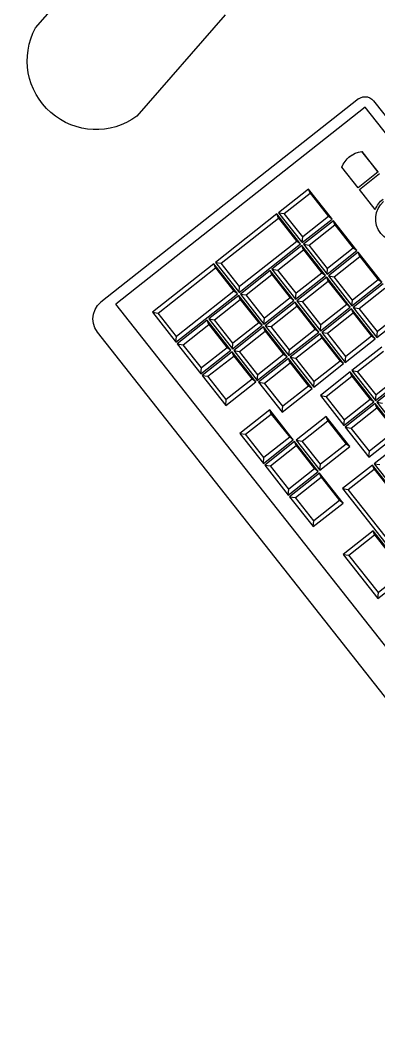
# Model space of a CAD drawing. Header units: millimetres. Extents: x -1911 to 4021, y -174 to 2851.
# Drawn here: x -374.32 to -359.08, y 649.32 to 692.24 of the extents above; entities that cross this region are included whole.
import ezdxf

# ---------------------------------------------------------------- set-up
doc = ezdxf.new("R2010")
doc.units = ezdxf.units.MM
doc.layers.add('COMPUTER DESK', color=175, linetype='Continuous')

# ---------------------------------------------------------------- blocks, each defined once
blk = doc.blocks.new('computer desk aw')
at = {"layer": 'COMPUTER DESK'}
for p, q in [((1.030380477204239, -0.4123882888176649), (0.6927300403665062, -0.1461324297205575)), ((0.6896637427119008, -0.1500209328545843), (1.027314179549633, -0.4162767919516916)), ((0.5967837918647931, -0.2678059689613246), (0.9344342287025262, -0.5340618280584319)), ((0.5914219646496712, -0.2826804709329309), (0.9212200657468252, -0.5427443333067181)), ((0.8168037361806388, -0.3800497736581701), (0.8584211156054198, -0.412867356291537)), ((0.8564766601027798, -0.4121032275659271), (0.8180002149748025, -0.3817624436223372)), ((0.8819184566715337, -0.3830693736202733), (0.859039466686077, -0.4120831988528586)), ((0.8472907961530196, -0.4269821901884914), (0.8056734167282396, -0.3941646075551226)), ((0.8084157732241173, -0.393916883922504), (0.8468922183520946, -0.4242576678660939)), ((0.7954790028410215, -0.4102892153666922), (0.8066093222934216, -0.3961743814697396)), ((0.8078058010875835, -0.3978870514339086), (0.7982213593368992, -0.4100414917340718)), ((0.8066093222934216, -0.3961743814697396), (0.8274180120054546, -0.4125831727861407)), ((0.8254735565035278, -0.4118190440610974), (0.8078058010875835, -0.3978870514339086)), ((0.859039466686077, -0.4120831988528586), (0.8405864776959313, -0.3975320065532273)), ((0.8621804009821656, -0.4145599975420726), (0.8733107204345658, -0.4004451636451201)), ((0.8733107204345658, -0.4004451636451201), (0.8874449247673204, -0.41159075774687)), ((0.8880632758479776, -0.4108066003081881), (0.873929071515223, -0.3996610062064399)), ((0.8991935953003778, -0.3966917664112373), (0.8880632758479776, -0.4108066003081881)), ((0.8888485094214649, -0.411425799980071), (0.8999788288738642, -0.3973109660831167)), ((0.9011753076680278, -0.3990236360472874), (0.8915908659173426, -0.4111780763474506)), ((0.9186575521575668, -0.4107684011078483), (0.929787871609967, -0.396653567210894)), ((0.9309843504041297, -0.3983662371750629), (0.9213999086534437, -0.4105206774752261)), ((0.8745071992280145, -0.4021578336087241), (0.8649227574773284, -0.4143122739088909)), ((0.8855004692646813, -0.4108266290212601), (0.8745071992280145, -0.4021578336087241)), ((0.7954790028410215, -0.4102892153666922), (0.7982213593368992, -0.4100414917340718)), ((0.7982213593368992, -0.4100414917340718), (0.8158891147528435, -0.4239734843612606)), ((0.859039466686077, -0.4120831988528586), (0.8586408888851511, -0.4093586765304593)), ((0.8880632758479776, -0.4108066003081881), (0.8876646980470526, -0.4080820779857923)), ((0.9025841359540085, -0.4198468717599866), (0.9121685777046946, -0.4076924314598198)), ((0.9141130332066196, -0.4084565601848684), (0.9029827137542203, -0.422571394081821)), ((0.9323931786901114, -0.4191894728877621), (0.9419776204407966, -0.4070350325875989)), ((0.9439220759427216, -0.4077991613126439), (0.9327917564903223, -0.4219139952095983)), ((0.9335769900645228, -0.4225331948820426), (0.9447073095169221, -0.4084183609850882)), ((0.9459037883103725, -0.4101310309486941), (0.9363193465596864, -0.4222854712488573)), ((0.9447073095169221, -0.4084183609850882), (0.9588415138496784, -0.4195639550868364)), ((0.9447073095169221, -0.4084183609850882), (0.9459037883103725, -0.4101310309486941)), ((0.9568970583470393, -0.41879982636123), (0.9459037883103725, -0.4101310309486941)), ((0.9885203080962435, -0.4190450423231535), (0.996005333878395, -0.4095529611586066)), ((0.9967905674525954, -0.4101721608310509), (0.9893055416704439, -0.419664241995596)), ((0.9967905674525954, -0.4101721608310509), (1.006454769091094, -0.4177929130321889)), ((0.8162876925530544, -0.426698006683095), (0.7954790028410215, -0.4102892153666922)), ((0.8158891147528435, -0.4239734843612606), (0.8254735565035278, -0.4118190440610974)), ((0.8274180120054546, -0.4125831727861407), (0.8162876925530544, -0.426698006683095)), ((0.8254735565035278, -0.4118190440610974), (0.8274180120054546, -0.4125831727861407)), ((0.8468922183520946, -0.4242576678660939), (0.8564766601027798, -0.4121032275659271)), ((0.8584211156054198, -0.412867356291537), (0.8472907961530196, -0.4269821901884914)), ((0.8564766601027798, -0.4121032275659271), (0.8584211156054198, -0.412867356291537)), ((0.8621804009821656, -0.4145599975420726), (0.8649227574773284, -0.4143122739088909)), ((0.8763146053149211, -0.4257055916438226), (0.8621804009821656, -0.4145599975420726)), ((0.8649227574773284, -0.4143122739088909), (0.8759160275139952, -0.4229810693214233)), ((0.8759160275139952, -0.4229810693214233), (0.8855004692646813, -0.4108266290212601)), ((0.8874449247673204, -0.41159075774687), (0.8763146053149211, -0.4257055916438226)), ((0.8770998388884075, -0.4263247913157038), (0.8882301583408077, -0.4122099574187512)), ((0.8894266371349713, -0.4139226273829184), (0.8798421953842852, -0.4260770676830852)), ((0.8855004692646813, -0.4108266290212601), (0.8874449247673204, -0.41159075774687)), ((0.8882301583408077, -0.4122099574187512), (0.9023643626735631, -0.4233555515205012)), ((0.8882301583408077, -0.4122099574187512), (0.8894266371349713, -0.4139226273829184)), ((0.8888485094214649, -0.411425799980071), (0.8915908659173426, -0.4111780763474506)), ((0.9029827137542203, -0.422571394081821), (0.8888485094214649, -0.411425799980071)), ((0.9004199071716372, -0.4225914227954544), (0.8894266371349713, -0.4139226273829184)), ((0.8915908659173426, -0.4111780763474506), (0.9025841359540085, -0.4198468717599866)), ((0.9069088816245094, -0.4256673924434811), (0.9180392010769096, -0.4115525585465285)), ((0.9192356798710724, -0.4132652285106957), (0.9096512381203863, -0.4254196688108607)), ((0.9180392010769096, -0.4115525585465285), (0.9321734054096651, -0.4226981526482767)), ((0.9180392010769096, -0.4115525585465285), (0.9192356798710724, -0.4132652285106957)), ((0.9186575521575668, -0.4107684011078483), (0.9213999086534437, -0.4105206774752261)), ((0.9327917564903223, -0.4219139952095983), (0.9186575521575668, -0.4107684011078483)), ((0.9302289499077401, -0.4219340239232316), (0.9192356798710724, -0.4132652285106957)), ((0.9213999086534437, -0.4105206774752261), (0.9323931786901114, -0.4191894728877621)), ((0.9790029093553891, -0.411540052245698), (0.9885203080962435, -0.4190450423231535)), ((1.006389956277115, -0.417875104932218), (0.9967257546386166, -0.41025435273108)), ((0.9327917564903223, -0.4219139952095983), (0.9323931786901114, -0.4191894728877621)), ((1.027314179549633, -0.4162767919516916), (0.9344342287019525, -0.5340618280576894)), ((1.031210646712154, -0.4194104550490501), (0.9352643982098674, -0.5410839942890746)), ((0.9473126165963532, -0.4309542666613932), (0.9568970583470393, -0.41879982636123)), ((0.9588415138496784, -0.4195639550868364), (0.9477111943972782, -0.4336787889837908)), ((0.9568970583470393, -0.41879982636123), (0.9588415138496784, -0.4195639550868364)), ((0.9893055416704439, -0.419664241995596), (0.9989697433089417, -0.427284994196734)), ((1.006454769091094, -0.4177929130321889), (1.006389956277115, -0.417875104932218)), ((0.8162876925530544, -0.426698006683095), (0.8158891147528435, -0.4239734843612606)), ((0.8472907961530196, -0.4269821901884914), (0.8468922183520946, -0.4242576678660939)), ((0.8560363961597592, -0.4376938580804595), (0.8671667156121585, -0.4235790241835051)), ((0.8671667156121585, -0.4235790241835051), (0.881300919944914, -0.4347246182852551)), ((0.8671667156121585, -0.4235790241835051), (0.8683631944063213, -0.4252916941476759)), ((0.8763146053149211, -0.4257055916438226), (0.8759160275139952, -0.4229810693214233)), ((0.890835465420952, -0.4347458630956176), (0.9004199071716372, -0.4225914227954544)), ((0.9023643626735631, -0.4233555515205012), (0.891234043221163, -0.4374703854174555)), ((0.9004199071716372, -0.4225914227954544), (0.9023643626735631, -0.4233555515205012)), ((0.9029827137542203, -0.422571394081821), (0.9025841359540085, -0.4198468717599866)), ((0.920644508157054, -0.4340884642233949), (0.9302289499077401, -0.4219340239232316)), ((0.9321734054096651, -0.4226981526482767), (0.9210430859572649, -0.436812986545231)), ((0.9218283195314654, -0.4374321862176735), (0.9329586389838656, -0.4233173523207228)), ((0.9302289499077401, -0.4219340239232316), (0.9321734054096651, -0.4226981526482767)), ((0.9329586389838656, -0.4233173523207228), (0.947092843316621, -0.434462946422471)), ((0.9329586389838656, -0.4233173523207228), (0.9341551177773151, -0.4250300222843268)), ((0.9335769900645228, -0.4225331948820426), (0.9363193465596864, -0.4222854712488573)), ((0.9477111943972782, -0.4336787889837908), (0.9335769900645228, -0.4225331948820426)), ((0.9363193465596864, -0.4222854712488573), (0.9473126165963532, -0.4309542666613932)), ((0.9484964279714787, -0.4342979886562368), (0.9596267474238789, -0.4201831547592825)), ((0.9608232262173275, -0.4218958247228901), (0.9512387844666423, -0.4340502650230533)), ((0.9596267474238789, -0.4201831547592825), (0.9737609517566344, -0.4313287488610325)), ((0.9596267474238789, -0.4201831547592825), (0.9608232262173275, -0.4218958247228901)), ((0.9718164962539952, -0.4305646201354225), (0.9608232262173275, -0.4218958247228901)), ((1.00400891819177, -0.4236280927766156), (1.004073731005751, -0.4235459008765865)), ((0.82936828772046, -0.4408280556424593), (0.8404986071728584, -0.4267132217455067)), ((0.8416950859663079, -0.4284258917091126), (0.8321106442156228, -0.4405803320092776)), ((0.8404986071728584, -0.4267132217455067), (0.8546328115056139, -0.4378588158472567)), ((0.8404986071728584, -0.4267132217455067), (0.8416950859663079, -0.4284258917091126)), ((0.8526883560029748, -0.4370946871216486), (0.8416950859663079, -0.4284258917091126)), ((0.8683631944063213, -0.4252916941476759), (0.8587787526556361, -0.4374461344478391)), ((0.8793564644429881, -0.4339604895602083), (0.8683631944063213, -0.4252916941476759)), ((0.8770998388884075, -0.4263247913157038), (0.8798421953842852, -0.4260770676830852)), ((0.891234043221163, -0.4374703854174555), (0.8770998388884075, -0.4263247913157038)), ((0.8798421953842852, -0.4260770676830852), (0.890835465420952, -0.4347458630956176)), ((0.8951602110914529, -0.4405663837791138), (0.9062905305438522, -0.4264515498821595)), ((0.907487009338015, -0.4281642198463285), (0.8979025675873298, -0.4403186601464952)), ((0.9062905305438522, -0.4264515498821595), (0.9204247348766077, -0.4375971439839113)), ((0.9062905305438522, -0.4264515498821595), (0.907487009338015, -0.4281642198463285)), ((0.9069088816245094, -0.4256673924434811), (0.9096512381203863, -0.4254196688108607)), ((0.9210430859572649, -0.436812986545231), (0.9069088816245094, -0.4256673924434811)), ((0.9184802793746827, -0.4368330152588626), (0.907487009338015, -0.4281642198463285)), ((0.9096512381203863, -0.4254196688108607), (0.920644508157054, -0.4340884642233949)), ((0.9341551177773151, -0.4250300222843268), (0.924570676026629, -0.4371844625844918)), ((0.9451483878139819, -0.4336988176968628), (0.9341551177773151, -0.4250300222843268)), ((0.8697720226923029, -0.4461149298603715), (0.8793564644429881, -0.4339604895602083)), ((0.8793564644429881, -0.4339604895602083), (0.881300919944914, -0.4347246182852551)), ((0.9355639460632958, -0.445853257997026), (0.9451483878139819, -0.4336988176968628)), ((0.9451483878139819, -0.4336988176968628), (0.947092843316621, -0.434462946422471)), ((0.9477111943972782, -0.4336787889837908), (0.9473126165963532, -0.4309542666613932)), ((0.9622320545033092, -0.4427190604355893), (0.9718164962539952, -0.4305646201354225)), ((0.9737609517566344, -0.4313287488610325), (0.9626306323042351, -0.445443582757985)), ((0.9634158658777214, -0.446062782429868), (0.9745461853301207, -0.4319479485329136)), ((0.9757426641242843, -0.4336606184970844), (0.9661582223735983, -0.4458150587972476)), ((0.9718164962539952, -0.4305646201354225), (0.9737609517566344, -0.4313287488610325)), ((0.9745461853301207, -0.4319479485329136), (0.9757426641242843, -0.4336606184970844)), ((0.9749613855102157, -0.4322753566111714), (0.9886803896628771, -0.4430935426346636)), ((0.9867359341609521, -0.4423294139096168), (0.9757426641242843, -0.4336606184970844)), ((0.8431039142522905, -0.4492491274218118), (0.8526883560029748, -0.4370946871216486)), ((0.8546328115056139, -0.4378588158472567), (0.8435024920532155, -0.4519736497442111)), ((0.8442877256267018, -0.4525928494160922), (0.8554180450791002, -0.4384780155191379)), ((0.8526883560029748, -0.4370946871216486), (0.8546328115056139, -0.4378588158472567)), ((0.8554180450791002, -0.4384780155191379), (0.8695522494118557, -0.4496236096208897)), ((0.8554180450791002, -0.4384780155191379), (0.8566145238732639, -0.4401906854833069)), ((0.8560363961597592, -0.4376938580804595), (0.8587787526556361, -0.4374461344478391)), ((0.8701706004925147, -0.4488394521822077), (0.8560363961597592, -0.4376938580804595)), ((0.8587787526556361, -0.4374461344478391), (0.8697720226923029, -0.4461149298603715)), ((0.881300919944914, -0.4347246182852551), (0.8701706004925147, -0.4488394521822077)), ((0.891234043221163, -0.4374703854174555), (0.890835465420952, -0.4347458630956176)), ((0.9088958376239966, -0.4489874555590294), (0.9184802793746827, -0.4368330152588626)), ((0.9204247348766077, -0.4375971439839113), (0.9092944154242075, -0.451711977880862)), ((0.910079648998408, -0.4523311775533081), (0.9212099684508082, -0.4382163436563573)), ((0.9184802793746827, -0.4368330152588626), (0.9204247348766077, -0.4375971439839113)), ((0.9210430859572649, -0.436812986545231), (0.920644508157054, -0.4340884642233949)), ((0.9212099684508082, -0.4382163436563573), (0.9353441727835645, -0.4493619377581055)), ((0.9212099684508082, -0.4382163436563573), (0.9224064472442577, -0.4399290136199614)), ((0.9218283195314654, -0.4374321862176735), (0.924570676026629, -0.4371844625844918)), ((0.9359625238642217, -0.4485777803194253), (0.9218283195314654, -0.4374321862176735)), ((0.924570676026629, -0.4371844625844918), (0.9355639460632958, -0.445853257997026)), ((0.947092843316621, -0.434462946422471), (0.9359625238642217, -0.4485777803194253)), ((0.9367477574384222, -0.4491969799918696), (0.9478780768908215, -0.435082146094917)), ((0.949074555684271, -0.4367948160585211), (0.939490113933585, -0.4489492563586879)), ((0.9478780768908215, -0.435082146094917), (0.9620122812235778, -0.446227740196667)), ((0.9478780768908215, -0.435082146094917), (0.949074555684271, -0.4367948160585211)), ((0.9484964279714787, -0.4342979886562368), (0.9512387844666423, -0.4340502650230533)), ((0.9626306323042351, -0.445443582757985), (0.9484964279714787, -0.4342979886562368)), ((0.9600678257209379, -0.4454636114710571), (0.949074555684271, -0.4367948160585211)), ((0.9512387844666423, -0.4340502650230533), (0.9622320545033092, -0.4427190604355893)), ((0.82936828772046, -0.4408280556424593), (0.8321106442156228, -0.4405803320092776)), ((0.8435024920532155, -0.4519736497442111), (0.82936828772046, -0.4408280556424593)), ((0.8321106442156228, -0.4405803320092776), (0.8431039142522905, -0.4492491274218118)), ((0.8566145238732639, -0.4401906854833069), (0.8470300821225796, -0.4523451257834736)), ((0.8676077939099307, -0.4488594808958428), (0.8566145238732639, -0.4401906854833069)), ((0.8834115405583955, -0.4554653751147448), (0.8945418600107957, -0.441350541217794)), ((0.8957383388049585, -0.443063211181963), (0.8861538970542724, -0.4552176514821262)), ((0.8945418600107957, -0.441350541217794), (0.9086760643435503, -0.4524961353195458)), ((0.8945418600107957, -0.441350541217794), (0.8957383388049585, -0.443063211181963)), ((0.8951602110914529, -0.4405663837791138), (0.8979025675873298, -0.4403186601464952)), ((0.9092944154242075, -0.451711977880862), (0.8951602110914529, -0.4405663837791138)), ((0.9067316088416253, -0.4517320065944972), (0.8957383388049585, -0.443063211181963)), ((0.8979025675873298, -0.4403186601464952), (0.9088958376239966, -0.4489874555590294)), ((0.9224064472442577, -0.4399290136199614), (0.9128220054935725, -0.4520834539201264)), ((0.9333997172809245, -0.4485978090324938), (0.9224064472442577, -0.4399290136199614)), ((0.9626306323042351, -0.445443582757985), (0.9622320545033092, -0.4427190604355893)), ((0.977151492410266, -0.4544838542097835), (0.9867359341609521, -0.4423294139096168)), ((0.9886803896628771, -0.4430935426346636), (0.9775500702104769, -0.4572083765316179)), ((0.9867359341609521, -0.4423294139096168), (0.9886803896628771, -0.4430935426346636)), ((0.8701706004925147, -0.4488394521822077), (0.8697720226923029, -0.4461149298603715)), ((0.9359625238642217, -0.4485777803194253), (0.9355639460632958, -0.445853257997026)), ((0.9399185248116066, -0.4758607651011353), (0.9627975147970633, -0.4468469398685482)), ((0.9504833839702527, -0.4576180517712203), (0.9600678257209379, -0.4454636114710571)), ((0.9620122812235778, -0.446227740196667), (0.9508819617711777, -0.4603425740936196)), ((0.9600678257209379, -0.4454636114710571), (0.9620122812235778, -0.446227740196667)), ((0.9627975147970633, -0.4468469398685482), (0.963993993591227, -0.4485596098327154)), ((0.9632127149771592, -0.447174347946806), (0.9769317191298197, -0.4579925339702982)), ((0.9634158658777214, -0.446062782429868), (0.9661582223735983, -0.4458150587972476)), ((0.9775500702104769, -0.4572083765316179), (0.9638310660578164, -0.4463901905081258)), ((0.9661582223735983, -0.4458150587972476), (0.977151492410266, -0.4544838542097835)), ((0.8435024920532155, -0.4519736497442111), (0.8431039142522905, -0.4492491274218118)), ((0.8442877256267018, -0.4525928494160922), (0.8470300821225796, -0.4523451257834736)), ((0.8584219299594573, -0.4637384435178422), (0.8442877256267018, -0.4525928494160922)), ((0.8470300821225796, -0.4523451257834736), (0.8580233521592464, -0.461013921196006)), ((0.8580233521592464, -0.461013921196006), (0.8676077939099307, -0.4488594808958428)), ((0.8695522494118557, -0.4496236096208897), (0.8584219299594573, -0.4637384435178422)), ((0.8592071635336587, -0.4643576431902865), (0.8703374829860571, -0.4502428092933322)), ((0.8715339617802207, -0.4519554792575011), (0.8619495200295355, -0.4641099195576679)), ((0.8676077939099307, -0.4488594808958428), (0.8695522494118557, -0.4496236096208897)), ((0.8703374829860571, -0.4502428092933322), (0.8844716873188125, -0.4613884033950839)), ((0.8703374829860571, -0.4502428092933322), (0.8715339617802207, -0.4519554792575011)), ((0.8825272318168866, -0.4606242746700371), (0.8715339617802207, -0.4519554792575011)), ((0.8971471670909401, -0.4638864468946622), (0.9067316088416253, -0.4517320065944972)), ((0.9086760643435503, -0.4524961353195458), (0.897545744891151, -0.4666109692164966)), ((0.8983309784653515, -0.4672301688889426), (0.9094612979177508, -0.4531153349919883)), ((0.9067316088416253, -0.4517320065944972), (0.9086760643435503, -0.4524961353195458)), ((0.9092944154242075, -0.451711977880862), (0.9088958376239966, -0.4489874555590294)), ((0.9094612979177508, -0.4531153349919883), (0.9235955022505071, -0.4642609290937383)), ((0.9094612979177508, -0.4531153349919883), (0.9106577767112012, -0.4548280049555959)), ((0.910079648998408, -0.4523311775533081), (0.9128220054935725, -0.4520834539201264)), ((0.9242138533311643, -0.4634767716550581), (0.910079648998408, -0.4523311775533081)), ((0.9128220054935725, -0.4520834539201264), (0.9238152755302385, -0.4607522493326606)), ((0.9238152755302385, -0.4607522493326606), (0.9333997172809245, -0.4485978090324938)), ((0.9353441727835645, -0.4493619377581055), (0.9242138533311643, -0.4634767716550581)), ((0.9249990869053648, -0.4640959713275041), (0.936129406357765, -0.4499811374305498)), ((0.9373258851512136, -0.4516938073941557), (0.9277414434005276, -0.4638482476943189)), ((0.9333997172809245, -0.4485978090324938), (0.9353441727835645, -0.4493619377581055)), ((0.936129406357765, -0.4499811374305498), (0.9502636106905205, -0.4611267315322998)), ((0.936129406357765, -0.4499811374305498), (0.9373258851512136, -0.4516938073941557)), ((0.9367477574384222, -0.4491969799918696), (0.939490113933585, -0.4489492563586879)), ((0.9508819617711777, -0.4603425740936196), (0.9367477574384222, -0.4491969799918696)), ((0.9483191551878813, -0.4603626028066881), (0.9373258851512136, -0.4516938073941557)), ((0.939490113933585, -0.4489492563586879), (0.9504833839702527, -0.4576180517712203)), ((0.963993993591227, -0.4485596098327154), (0.9426608813074844, -0.4756130414685131)), ((0.9749872636278947, -0.4572284052452513), (0.963993993591227, -0.4485596098327154)), ((0.8834115405583955, -0.4554653751147448), (0.8861538970542724, -0.4552176514821262)), ((0.897545744891151, -0.4666109692164966), (0.8834115405583955, -0.4554653751147448)), ((0.8861538970542724, -0.4552176514821262), (0.8971471670909401, -0.4638864468946622)), ((0.9106577767112012, -0.4548280049555959), (0.9010733349605151, -0.4669824452557592)), ((0.9216510467478671, -0.4634968003681283), (0.9106577767112012, -0.4548280049555959)), ((0.9508819617711777, -0.4603425740936196), (0.9504833839702527, -0.4576180517712203)), ((0.9536541513441512, -0.4842818368810491), (0.9749872636278947, -0.4572284052452513)), ((0.9749872636278947, -0.4572284052452513), (0.9769317191298197, -0.4579925339702982)), ((0.9775500702104769, -0.4572083765316179), (0.977151492410266, -0.4544838542097835)), ((0.8584219299594573, -0.4637384435178422), (0.8580233521592464, -0.461013921196006)), ((0.8729427900662023, -0.4727787149702003), (0.8825272318168866, -0.4606242746700371)), ((0.8844716873188125, -0.4613884033950839), (0.8733413678664133, -0.4755032372920382)), ((0.8825272318168866, -0.4606242746700371), (0.8844716873188125, -0.4613884033950839)), ((0.9242138533311643, -0.4634767716550581), (0.9238152755302385, -0.4607522493326606)), ((0.9387347134371953, -0.4725170431068548), (0.9483191551878813, -0.4603626028066881)), ((0.9502636106905205, -0.4611267315322998), (0.9391332912381203, -0.4752415654292523)), ((0.9483191551878813, -0.4603626028066881), (0.9502636106905205, -0.4611267315322998)), ((0.9769317191298197, -0.4579925339702982), (0.954052729144363, -0.4870063592028835)), ((0.8592071635336587, -0.4643576431902865), (0.8619495200295355, -0.4641099195576679)), ((0.8733413678664133, -0.4755032372920382), (0.8592071635336587, -0.4643576431902865)), ((0.8619495200295355, -0.4641099195576679), (0.8729427900662023, -0.4727787149702003)), ((0.897545744891151, -0.4666109692164966), (0.8971471670909401, -0.4638864468946622)), ((0.8983309784653515, -0.4672301688889426), (0.9010733349605151, -0.4669824452557592)), ((0.912465182798107, -0.4783757629906908), (0.8983309784653515, -0.4672301688889426)), ((0.9010733349605151, -0.4669824452557592), (0.912066604997182, -0.4756512406682951)), ((0.912066604997182, -0.4756512406682951), (0.9216510467478671, -0.4634968003681283)), ((0.9235955022505071, -0.4642609290937383), (0.912465182798107, -0.4783757629906908)), ((0.9132504163723074, -0.4789949626631351), (0.9243807358247076, -0.4648801287661843)), ((0.9255772146181562, -0.4665927987297867), (0.915992772867471, -0.4787472390299534)), ((0.9216510467478671, -0.4634968003681283), (0.9235955022505071, -0.4642609290937383)), ((0.9243807358247076, -0.4648801287661843), (0.9385149401574631, -0.4760257228679325)), ((0.9243807358247076, -0.4648801287661843), (0.9255772146181562, -0.4665927987297867)), ((0.9249990869053648, -0.4640959713275041), (0.9277414434005276, -0.4638482476943189)), ((0.9391332912381203, -0.4752415654292523), (0.9249990869053648, -0.4640959713275041)), ((0.936570484654824, -0.4752615941423226), (0.9255772146181562, -0.4665927987297867)), ((0.9277414434005276, -0.4638482476943189), (0.9387347134371953, -0.4725170431068548)), ((0.8865823079322941, -0.4821291602245754), (0.8977126273846943, -0.4680143263276211)), ((0.8989091061781429, -0.4697269962912269), (0.8893246644274577, -0.4818814365913902)), ((0.8977126273846943, -0.4680143263276211), (0.9118468317174497, -0.4791599204293728)), ((0.8977126273846943, -0.4680143263276211), (0.8989091061781429, -0.4697269962912269)), ((0.9099023762148089, -0.4783957917037629), (0.8989091061781429, -0.4697269962912269)), ((0.8733413678664133, -0.4755032372920382), (0.8729427900662023, -0.4727787149702003)), ((0.912465182798107, -0.4783757629906908), (0.912066604997182, -0.4756512406682951)), ((0.9164211837454928, -0.5056587477724008), (0.9393001737309494, -0.4766449225398155)), ((0.9269860429041379, -0.4874160344424858), (0.936570484654824, -0.4752615941423226)), ((0.9385149401574631, -0.4760257228679325), (0.9273846207050638, -0.4901405567648869)), ((0.936570484654824, -0.4752615941423226), (0.9385149401574631, -0.4760257228679325)), ((0.9391332912381203, -0.4752415654292523), (0.9387347134371953, -0.4725170431068548)), ((0.9393001737309494, -0.4766449225398155), (0.940496652525113, -0.4783575925039827)), ((0.9399185248116066, -0.4758607651011353), (0.9426608813074844, -0.4756130414685131)), ((0.954052729144363, -0.4870063592028835), (0.9403337249917016, -0.4761881731793931)), ((0.9426608813074844, -0.4756130414685131), (0.9536541513441512, -0.4842818368810491)), ((0.9003179344641246, -0.4905502320039261), (0.9099023762148089, -0.4783957917037629)), ((0.9118468317174497, -0.4791599204293728), (0.9007165122650505, -0.4932747543263254)), ((0.9015017458392509, -0.4938939539987697), (0.9126320652916502, -0.4797791201018153)), ((0.913828544085098, -0.4814917900654212), (0.9042441023344137, -0.4936462303655844)), ((0.9099023762148089, -0.4783957917037629), (0.9118468317174497, -0.4791599204293728)), ((0.9126320652916502, -0.4797791201018153), (0.9267662696244066, -0.4909247142035671)), ((0.9126320652916502, -0.4797791201018153), (0.913828544085098, -0.4814917900654212)), ((0.9132504163723074, -0.4789949626631351), (0.915992772867471, -0.4787472390299534)), ((0.9273846207050638, -0.4901405567648869), (0.9132504163723074, -0.4789949626631351)), ((0.9248218141217657, -0.4901605854779572), (0.913828544085098, -0.4814917900654212)), ((0.915992772867471, -0.4787472390299534), (0.9269860429041379, -0.4874160344424858)), ((0.940496652525113, -0.4783575925039827), (0.9191635402413696, -0.5054110241397805)), ((0.9397153739110444, -0.4769723306180733), (0.9534343780637058, -0.4877905166415637)), ((0.9514899225617799, -0.4870263879165186), (0.940496652525113, -0.4783575925039827)), ((0.8865823079322941, -0.4821291602245754), (0.8893246644274577, -0.4818814365913902)), ((0.9007165122650505, -0.4932747543263254), (0.8865823079322941, -0.4821291602245754)), ((0.8893246644274577, -0.4818814365913902), (0.9003179344641246, -0.4905502320039261)), ((0.954052729144363, -0.4870063592028835), (0.9536541513441512, -0.4842818368810491)), ((1.070897784721584, -0.4823896804662873), (1.023056242763008, -0.5241441636149204)), ((0.9007165122650505, -0.4932747543263254), (0.9003179344641246, -0.4905502320039261)), ((0.9152373723710814, -0.5023150257781204), (0.9248218141217657, -0.4901605854779572)), ((0.9267662696244066, -0.4909247142035671), (0.9156359501720064, -0.5050395481005214)), ((0.9248218141217657, -0.4901605854779572), (0.9267662696244066, -0.4909247142035671)), ((0.9273846207050638, -0.4901405567648869), (0.9269860429041379, -0.4874160344424858)), ((0.9301568102780373, -0.5140798195523164), (0.9514899225617799, -0.4870263879165186)), ((0.9534343780637058, -0.4877905166415637), (0.9305553880782482, -0.5168043418741526)), ((0.9514899225617799, -0.4870263879165186), (0.9534343780637058, -0.4877905166415637)), ((0.9015017458392509, -0.4938939539987697), (0.9042441023344137, -0.4936462303655844)), ((0.9156359501720064, -0.5050395481005214), (0.9015017458392509, -0.4938939539987697)), ((0.9042441023344137, -0.4936462303655844), (0.9152373723710814, -0.5023150257781204)), ((0.9156359501720064, -0.5050395481005214), (0.9152373723710814, -0.5023150257781204)), ((0.9164211837454928, -0.5056587477724008), (0.9191635402413696, -0.5054110241397805)), ((0.9191635402413696, -0.5054110241397805), (0.9301568102780373, -0.5140798195523164)), ((0.9305553880782482, -0.5168043418741526), (0.9168363839255878, -0.5059861558506604)), ((0.9305553880782482, -0.5168043418741526), (0.9301568102780373, -0.5140798195523164)), ((1.064810725911003, -0.5719857055735726), (1.112652267869579, -0.5302312224249395))]:
    blk.add_line(p, q, dxfattribs=at)
at = {"layer": 'COMPUTER DESK', "flags": 128}
for points in [[(1.031210646712154, -0.4194104550490501), (1.031801133933765, -0.4184591773651771), (1.032165137208745, -0.4174003544305975), (1.032284403893519, -0.4162870800488552), (1.032152953458328, -0.4151751784461428), (1.031777377377229, -0.4141204050118965), (1.031176508602359, -0.4131756504899791), (1.030380477204239, -0.4123882888176649)], [(0.9212200657468252, -0.5427443333067181), (0.9231226211151351, -0.5439253077492268), (0.9252402669836548, -0.544653314299266), (0.9274668157471395, -0.5448918476688114), (0.9296906189524274, -0.5446289467986087), (0.931800165821477, -0.5438777946356979), (0.9336896748646759, -0.5426760570860338), (0.9352643982098674, -0.5410839942890746)]]:
    blk.add_lwpolyline(points, dxfattribs=at)
at = {"layer": 'COMPUTER DESK'}
blk.add_arc((1.049315657806906, -0.5433675552395556), 0.0325437499999842, 143.7937415838821, 298.4329746002979, dxfattribs=at)
for centre, major_axis, ratio, start_param, end_param in [((0.9745901491338684, -0.4003507059565923), (0.008636752591695768, -0.006810552364889292), 0.9986295347545471, 3.192726921667531, 6.232051039101832), ((0.9745520871547906, -0.4003997856465062), (0.009423259739598816, -0.007430756319938756), 0.9986295347545572, 5.759615822646519, 6.283185307179585), ((0.994993683756864, -0.4165190867524959), (0.00901523443374794, -0.00710900602291517), 0.9986295347545683, 5.733282427422526, 6.833088186936639), ((0.9950584965707026, -0.4164368948526445), (0.009015234433748099, -0.007109006022915294), 0.9986295347545581, 6.173204731228192, 6.393165883131009)]:
    blk.add_ellipse(centre, major_axis=major_axis, ratio=ratio, start_param=start_param, end_param=end_param, dxfattribs=at)

msp = doc.modelspace()

# ---------------------------------------------------------------- block references
at = {"layer": 'COMPUTER DESK', "xscale": -90, "yscale": 90, "zscale": 90, "rotation": 270.0000000000042}
msp.add_blockref('computer desk aw', (-322.1939740427511, 596.0882832110317), dxfattribs=at)

doc.saveas('drawing.dxf')
